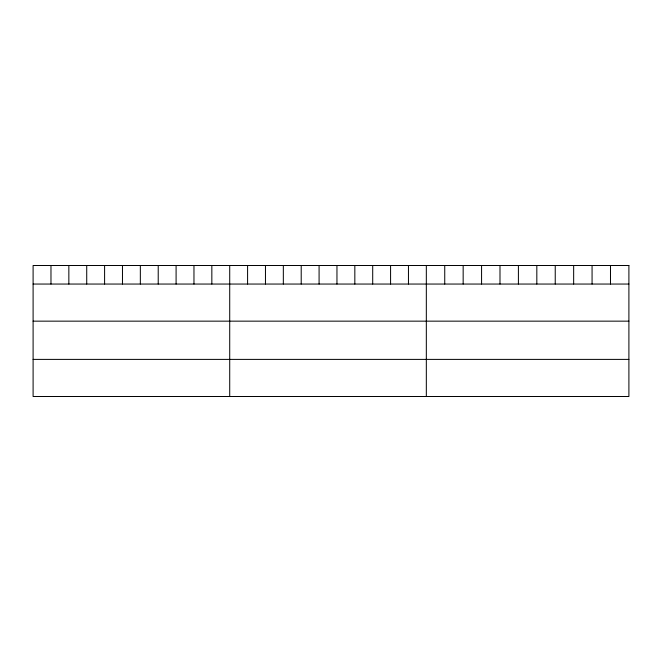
<?xml version="1.0" encoding="UTF-8"?>
<svg xmlns="http://www.w3.org/2000/svg" width="662" height="662" viewBox="0 0 662 662"><rect width="100%" height="100%" fill="white"/><g stroke="black" fill="none" stroke-linecap="round" stroke-linejoin="round"><path stroke-width="0.99" d="M33.1 284.048L628.9 284.048M33.1 321.153L628.9 321.153M33.1 359.392L628.9 359.392M610.488 265.503L610.488 284.048M592.068 265.503L592.068 284.048M573.656 265.503L573.656 284.048M555.236 265.503L555.236 284.048M536.824 265.503L536.824 284.048M518.404 265.503L518.404 284.048M499.992 265.503L499.992 284.048M481.572 265.503L481.572 284.048M463.16 265.503L463.16 284.048M444.74 265.503L444.74 284.048M426.328 265.503L426.328 396.497M408.454 265.503L408.454 284.048M390.58 265.503L390.58 284.048M372.706 265.503L372.706 284.048M354.832 265.503L354.832 284.048M336.958 265.503L336.958 284.048M319.084 265.503L319.084 284.048M301.21 265.503L301.21 284.048M283.336 265.503L283.336 284.048M265.462 265.503L265.462 284.048M247.588 265.503L247.588 284.048M229.714 265.503L229.714 396.497M211.84 265.503L211.84 284.048M193.966 265.503L193.966 284.048M176.092 265.503L176.092 284.048M158.218 265.503L158.218 284.048M140.344 265.503L140.344 284.048M122.47 265.503L122.47 284.048M104.596 265.503L104.596 284.048M86.722 265.503L86.722 284.048M68.848 265.503L68.848 284.048M50.974 265.503L50.974 284.048M628.9 265.503L33.1 265.503L33.1 396.497L628.9 396.497L628.9 265.503"/></g></svg>
